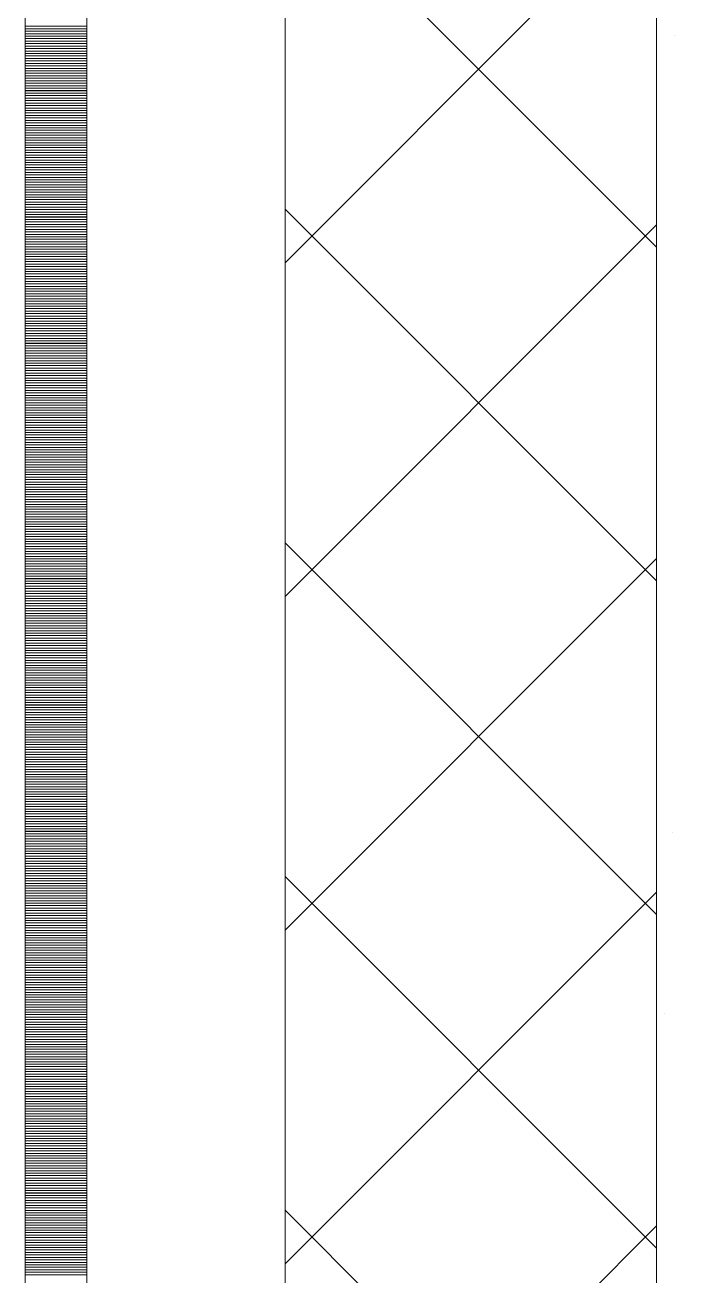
# Model space of a CAD drawing. Header units: millimetres. Extents: x 470010 to 1231400, y -134005 to 421770.
# Drawn here: x 806168 to 806433, y 143376 to 143881 of the extents above; entities that cross this region are included whole.
import ezdxf
from ezdxf.enums import TextEntityAlignment as Align

# ---------------------------------------------------------------- set-up
doc = ezdxf.new("R2010")
doc.units = ezdxf.units.MM
doc.linetypes.add('DASHED', pattern=[19.05, 12.7, -6.35])
doc.layers.get('Defpoints').update_dxf_attribs({"color": 140})
doc.layers.add('АР_Делит', color=120, linetype='Continuous', lineweight=0, plot=False)
for name, color, linetype, lineweight in [('АР_Стены ПЕНОблок', 52, 'Continuous', 20), ('АР_Тонкая', 254, 'Continuous', 5), ('АР_Утеплитель', 31, 'Continuous', 0), ('АР_Штриховка', 8, 'Continuous', 0)]:
    doc.layers.add(name, color=color, linetype=linetype, lineweight=lineweight)
doc.layers.add('РД_Оси_100', color=7, linetype='Continuous', lineweight=0, true_color=0x525252)
doc.styles.add('style1', font='ARIALN.TTF')

# ---------------------------------------------------------------- blocks, each defined once
blk = doc.blocks.new('СОШ_2200_АР_ОСИ_М100_28.05.24')
at = {"layer": 'АР_Делит', "color": 251, "linetype": 'DASHED', "true_color": 0x636466}
blk.add_lwpolyline([(114955, 135155), (114955, -355), (93595.036, -355), (93595.036, 13855), (94145, 13855), (94145, 68320), (66055, 68320), (66055, 13857.73), (83455, 13857.73), (83455, -355), (45245, -355), (45245, 13145), (44695, 13145), (44695, 26755), (45245, 26755), (45245, 68320), (20455, 68320), (20455, 26755), (27955, 26755), (27955, 13145), (-355, 13145), (-355, 100855)], dxfattribs=at)
blk = doc.blocks.new('A$C9108343f')
at = {"layer": 'АР_Стены ПЕНОблок', "color": 18, "linetype": 'Continuous', "lineweight": 20, "true_color": 0x000000}
blk.add_line((140704.09, 313879.49), (140704.09, 237679.49), dxfattribs=at)
at = {"layer": 'АР_Тонкая', "color": 18, "linetype": 'Continuous', "lineweight": 5, "true_color": 0x000000}
for p, q in [((140449.09, 313879.49), (140449.09, 237679.49)), ((140474.09, 313879.49), (140474.09, 237679.49)), ((140474.09, 237679.49), (140474.09, 313879.49)), ((140554.09, 237679.49), (140554.09, 313879.49))]:
    blk.add_line(p, q, dxfattribs=at)
at = {"layer": 'АР_Утеплитель', "color": 18, "linetype": 'Continuous', "lineweight": 0, "true_color": 0x000000}
for p, q in [((140554.09, 313879.49), (140554.09, 237679.49)), ((140704.09, 237679.49), (140704.09, 313879.49))]:
    blk.add_line(p, q, dxfattribs=at)
at = {"layer": 'АР_Штриховка', "color": 18, "linetype": 'Continuous', "lineweight": 0, "true_color": 0x000000}
for p, q in [((140704.09, 244158.09), (140554.09, 244308.09)), ((140554.09, 244151.8), (140704.09, 244301.8)), ((140449.09, 244247.24), (140474.09, 244247.24)), ((140449.09, 244246.24), (140474.09, 244246.24)), ((140449.09, 244245.24), (140474.09, 244245.24)), ((140449.09, 244244.24), (140474.09, 244244.24)), ((140711.32, 244243.6), (140711.32, 244243.6)), ((140449.09, 244243.24), (140474.09, 244243.24)), ((140449.09, 244242.24), (140474.09, 244242.24)), ((140449.09, 244241.24), (140474.09, 244241.24)), ((140449.09, 244240.24), (140474.09, 244240.24)), ((140449.09, 244239.24), (140474.09, 244239.24)), ((140449.09, 244238.24), (140474.09, 244238.24)), ((140449.09, 244237.24), (140474.09, 244237.24)), ((140449.09, 244236.24), (140474.09, 244236.24)), ((140449.09, 244235.24), (140474.09, 244235.24)), ((140449.09, 244234.24), (140474.09, 244234.24)), ((140449.09, 244233.24), (140474.09, 244233.24)), ((140449.09, 244232.24), (140474.09, 244232.24)), ((140449.09, 244231.24), (140474.09, 244231.24)), ((140449.09, 244230.24), (140474.09, 244230.24)), ((140449.09, 244229.24), (140474.09, 244229.24)), ((140449.09, 244228.24), (140474.09, 244228.24)), ((140449.09, 244227.24), (140474.09, 244227.24)), ((140449.09, 244226.24), (140474.09, 244226.24)), ((140449.09, 244225.24), (140474.09, 244225.24)), ((140449.09, 244224.24), (140474.09, 244224.24)), ((140449.09, 244223.24), (140474.09, 244223.24)), ((140449.09, 244222.24), (140474.09, 244222.24)), ((140449.09, 244221.24), (140474.09, 244221.24)), ((140449.09, 244220.24), (140474.09, 244220.24)), ((140449.09, 244219.24), (140474.09, 244219.24)), ((140449.09, 244218.24), (140474.09, 244218.24)), ((140449.09, 244217.24), (140474.09, 244217.24)), ((140449.09, 244216.24), (140474.09, 244216.24)), ((140449.09, 244215.24), (140474.09, 244215.24)), ((140449.09, 244214.24), (140474.09, 244214.24)), ((140449.09, 244213.24), (140474.09, 244213.24)), ((140449.09, 244212.24), (140474.09, 244212.24)), ((140449.09, 244211.24), (140474.09, 244211.24)), ((140449.09, 244210.24), (140474.09, 244210.24)), ((140449.09, 244209.24), (140474.09, 244209.24)), ((140449.09, 244208.24), (140474.09, 244208.24)), ((140449.09, 244207.24), (140474.09, 244207.24)), ((140449.09, 244206.24), (140474.09, 244206.24)), ((140449.09, 244205.24), (140474.09, 244205.24)), ((140449.09, 244204.24), (140474.09, 244204.24)), ((140449.09, 244203.24), (140474.09, 244203.24)), ((140449.09, 244202.24), (140474.09, 244202.24)), ((140449.09, 244201.24), (140474.09, 244201.24)), ((140449.09, 244200.24), (140474.09, 244200.24)), ((140449.09, 244199.24), (140474.09, 244199.24)), ((140449.09, 244198.24), (140474.09, 244198.24)), ((140449.09, 244197.24), (140474.09, 244197.24)), ((140449.09, 244196.24), (140474.09, 244196.24)), ((140449.09, 244195.24), (140474.09, 244195.24)), ((140449.09, 244194.24), (140474.09, 244194.24)), ((140449.09, 244193.24), (140474.09, 244193.24)), ((140449.09, 244192.24), (140474.09, 244192.24)), ((140449.09, 244191.24), (140474.09, 244191.24)), ((140449.09, 244190.24), (140474.09, 244190.24)), ((140449.09, 244189.24), (140474.09, 244189.24)), ((140449.09, 244188.24), (140474.09, 244188.24)), ((140449.09, 244187.24), (140474.09, 244187.24)), ((140449.09, 244186.24), (140474.09, 244186.24)), ((140449.09, 244185.24), (140474.09, 244185.24)), ((140449.09, 244184.24), (140474.09, 244184.24)), ((140449.09, 244183.24), (140474.09, 244183.24)), ((140449.09, 244182.24), (140474.09, 244182.24)), ((140449.09, 244181.24), (140474.09, 244181.24)), ((140449.09, 244180.24), (140474.09, 244180.24)), ((140449.09, 244179.24), (140474.09, 244179.24)), ((140449.09, 244178.24), (140474.09, 244178.24)), ((140449.09, 244177.24), (140474.09, 244177.24)), ((140449.09, 244176.24), (140474.09, 244176.24)), ((140449.09, 244175.24), (140474.09, 244175.24)), ((140449.09, 244174.24), (140474.09, 244174.24)), ((140449.09, 244173.24), (140474.09, 244173.24)), ((140704.09, 244023.38), (140554.09, 244173.38)), ((140449.09, 244172.24), (140474.09, 244172.24)), ((140449.09, 244171.24), (140474.09, 244171.24)), ((140449.09, 244170.24), (140474.09, 244170.24)), ((140449.09, 244169.24), (140474.09, 244169.24)), ((140449.09, 244168.24), (140474.09, 244168.24)), ((140449.09, 244167.24), (140474.09, 244167.24)), ((140449.09, 244166.24), (140474.09, 244166.24)), ((140449.09, 244165.24), (140474.09, 244165.24)), ((140449.09, 244164.24), (140474.09, 244164.24)), ((140449.09, 244163.24), (140474.09, 244163.24)), ((140554.09, 244017.1), (140704.09, 244167.1)), ((140449.09, 244162.24), (140474.09, 244162.24)), ((140449.09, 244161.24), (140474.09, 244161.24)), ((140449.09, 244160.24), (140474.09, 244160.24)), ((140449.09, 244159.24), (140474.09, 244159.24)), ((140449.09, 244158.24), (140474.09, 244158.24)), ((140449.09, 244157.24), (140474.09, 244157.24)), ((140449.09, 244156.24), (140474.09, 244156.24)), ((140449.09, 244155.24), (140474.09, 244155.24)), ((140449.09, 244154.24), (140474.09, 244154.24)), ((140449.09, 244153.24), (140474.09, 244153.24)), ((140449.09, 244152.24), (140474.09, 244152.24)), ((140449.09, 244151.24), (140474.09, 244151.24)), ((140449.09, 244150.24), (140474.09, 244150.24)), ((140449.09, 244149.24), (140474.09, 244149.24)), ((140449.09, 244148.24), (140474.09, 244148.24)), ((140449.09, 244147.24), (140474.09, 244147.24)), ((140449.09, 244146.24), (140474.09, 244146.24)), ((140449.09, 244145.24), (140474.09, 244145.24)), ((140449.09, 244144.24), (140474.09, 244144.24)), ((140449.09, 244143.24), (140474.09, 244143.24)), ((140449.09, 244142.24), (140474.09, 244142.24)), ((140449.09, 244141.24), (140474.09, 244141.24)), ((140449.09, 244140.24), (140474.09, 244140.24)), ((140449.09, 244139.24), (140474.09, 244139.24)), ((140449.09, 244138.24), (140474.09, 244138.24)), ((140449.09, 244137.24), (140474.09, 244137.24)), ((140449.09, 244136.24), (140474.09, 244136.24)), ((140449.09, 244135.24), (140474.09, 244135.24)), ((140449.09, 244134.24), (140474.09, 244134.24)), ((140449.09, 244133.24), (140474.09, 244133.24)), ((140449.09, 244132.24), (140474.09, 244132.24)), ((140449.09, 244131.24), (140474.09, 244131.24)), ((140449.09, 244130.24), (140474.09, 244130.24)), ((140449.09, 244129.24), (140474.09, 244129.24)), ((140449.09, 244128.24), (140474.09, 244128.24)), ((140449.09, 244127.24), (140474.09, 244127.24)), ((140449.09, 244126.24), (140474.09, 244126.24)), ((140449.09, 244125.24), (140474.09, 244125.24)), ((140449.09, 244124.24), (140474.09, 244124.24)), ((140449.09, 244123.24), (140474.09, 244123.24)), ((140449.09, 244122.24), (140474.09, 244122.24)), ((140449.09, 244121.24), (140474.09, 244121.24)), ((140449.09, 244120.24), (140474.09, 244120.24)), ((140449.09, 244119.24), (140474.09, 244119.24)), ((140449.09, 244118.24), (140474.09, 244118.24)), ((140449.09, 244117.24), (140474.09, 244117.24)), ((140449.09, 244116.24), (140474.09, 244116.24)), ((140449.09, 244115.24), (140474.09, 244115.24)), ((140449.09, 244114.24), (140474.09, 244114.24)), ((140449.09, 244113.24), (140474.09, 244113.24)), ((140449.09, 244112.24), (140474.09, 244112.24)), ((140449.09, 244111.24), (140474.09, 244111.24)), ((140449.09, 244110.24), (140474.09, 244110.24)), ((140449.09, 244109.24), (140474.09, 244109.24)), ((140449.09, 244108.24), (140474.09, 244108.24)), ((140449.09, 244107.24), (140474.09, 244107.24)), ((140449.09, 244106.24), (140474.09, 244106.24)), ((140449.09, 244105.24), (140474.09, 244105.24)), ((140449.09, 244104.24), (140474.09, 244104.24)), ((140449.09, 244103.24), (140474.09, 244103.24)), ((140449.09, 244102.24), (140474.09, 244102.24)), ((140449.09, 244101.24), (140474.09, 244101.24)), ((140449.09, 244100.24), (140474.09, 244100.24)), ((140449.09, 244099.24), (140474.09, 244099.24)), ((140449.09, 244098.24), (140474.09, 244098.24)), ((140449.09, 244097.24), (140474.09, 244097.24)), ((140449.09, 244096.24), (140474.09, 244096.24)), ((140449.09, 244095.24), (140474.09, 244095.24)), ((140449.09, 244094.24), (140474.09, 244094.24)), ((140449.09, 244093.24), (140474.09, 244093.24)), ((140449.09, 244092.24), (140474.09, 244092.24)), ((140449.09, 244091.24), (140474.09, 244091.24)), ((140449.09, 244090.24), (140474.09, 244090.24)), ((140449.09, 244089.24), (140474.09, 244089.24)), ((140449.09, 244088.24), (140474.09, 244088.24)), ((140449.09, 244087.24), (140474.09, 244087.24)), ((140449.09, 244086.24), (140474.09, 244086.24)), ((140449.09, 244085.24), (140474.09, 244085.24)), ((140449.09, 244084.24), (140474.09, 244084.24)), ((140449.09, 244083.24), (140474.09, 244083.24)), ((140449.09, 244082.24), (140474.09, 244082.24)), ((140449.09, 244081.24), (140474.09, 244081.24)), ((140449.09, 244080.24), (140474.09, 244080.24)), ((140449.09, 244079.24), (140474.09, 244079.24)), ((140449.09, 244078.24), (140474.09, 244078.24)), ((140449.09, 244077.24), (140474.09, 244077.24)), ((140449.09, 244076.24), (140474.09, 244076.24)), ((140449.09, 244075.24), (140474.09, 244075.24)), ((140449.09, 244074.24), (140474.09, 244074.24)), ((140449.09, 244073.24), (140474.09, 244073.24)), ((140449.09, 244072.24), (140474.09, 244072.24)), ((140449.09, 244071.24), (140474.09, 244071.24)), ((140449.09, 244070.24), (140474.09, 244070.24)), ((140449.09, 244069.24), (140474.09, 244069.24)), ((140449.09, 244068.24), (140474.09, 244068.24)), ((140449.09, 244067.24), (140474.09, 244067.24)), ((140449.09, 244066.24), (140474.09, 244066.24)), ((140449.09, 244065.24), (140474.09, 244065.24)), ((140449.09, 244064.24), (140474.09, 244064.24)), ((140449.09, 244063.24), (140474.09, 244063.24)), ((140449.09, 244062.24), (140474.09, 244062.24)), ((140449.09, 244061.24), (140474.09, 244061.24)), ((140449.09, 244060.24), (140474.09, 244060.24)), ((140449.09, 244059.24), (140474.09, 244059.24)), ((140449.09, 244058.24), (140474.09, 244058.24)), ((140449.09, 244057.24), (140474.09, 244057.24)), ((140449.09, 244056.24), (140474.09, 244056.24)), ((140449.09, 244055.24), (140474.09, 244055.24)), ((140449.09, 244054.24), (140474.09, 244054.24)), ((140449.09, 244053.24), (140474.09, 244053.24)), ((140449.09, 244052.24), (140474.09, 244052.24)), ((140449.09, 244051.24), (140474.09, 244051.24)), ((140449.09, 244050.24), (140474.09, 244050.24)), ((140449.09, 244049.24), (140474.09, 244049.24)), ((140449.09, 244048.24), (140474.09, 244048.24)), ((140449.09, 244047.24), (140474.09, 244047.24)), ((140449.09, 244046.24), (140474.09, 244046.24)), ((140449.09, 244045.24), (140474.09, 244045.24)), ((140449.09, 244044.24), (140474.09, 244044.24)), ((140449.09, 244043.24), (140474.09, 244043.24)), ((140449.09, 244042.24), (140474.09, 244042.24)), ((140449.09, 244041.24), (140474.09, 244041.24)), ((140449.09, 244040.24), (140474.09, 244040.24)), ((140449.09, 244039.24), (140474.09, 244039.24)), ((140449.09, 244038.24), (140474.09, 244038.24)), ((140449.09, 244037.24), (140474.09, 244037.24)), ((140449.09, 244036.24), (140474.09, 244036.24)), ((140704.09, 243888.68), (140554.09, 244038.68)), ((140449.09, 244035.24), (140474.09, 244035.24)), ((140449.09, 244034.24), (140474.09, 244034.24)), ((140449.09, 244033.24), (140474.09, 244033.24)), ((140449.09, 244032.24), (140474.09, 244032.24)), ((140449.09, 244031.24), (140474.09, 244031.24)), ((140554.09, 243882.39), (140704.09, 244032.39)), ((140449.09, 244030.24), (140474.09, 244030.24)), ((140449.09, 244029.24), (140474.09, 244029.24)), ((140449.09, 244028.24), (140474.09, 244028.24)), ((140449.09, 244027.24), (140474.09, 244027.24)), ((140449.09, 244026.24), (140474.09, 244026.24)), ((140449.09, 244025.24), (140474.09, 244025.24)), ((140449.09, 244024.24), (140474.09, 244024.24)), ((140449.09, 244023.24), (140474.09, 244023.24)), ((140449.09, 244022.24), (140474.09, 244022.24)), ((140449.09, 244021.24), (140474.09, 244021.24)), ((140449.09, 244020.24), (140474.09, 244020.24)), ((140449.09, 244019.24), (140474.09, 244019.24)), ((140449.09, 244018.24), (140474.09, 244018.24)), ((140449.09, 244017.24), (140474.09, 244017.24)), ((140449.09, 244016.24), (140474.09, 244016.24)), ((140449.09, 244015.24), (140474.09, 244015.24)), ((140449.09, 244014.24), (140474.09, 244014.24)), ((140449.09, 244013.24), (140474.09, 244013.24)), ((140449.09, 244012.24), (140474.09, 244012.24)), ((140449.09, 244011.24), (140474.09, 244011.24)), ((140449.09, 244010.24), (140474.09, 244010.24)), ((140449.09, 244009.24), (140474.09, 244009.24)), ((140449.09, 244008.24), (140474.09, 244008.24)), ((140449.09, 244007.24), (140474.09, 244007.24)), ((140449.09, 244006.24), (140474.09, 244006.24)), ((140449.09, 244005.24), (140474.09, 244005.24)), ((140449.09, 244004.24), (140474.09, 244004.24)), ((140449.09, 244003.24), (140474.09, 244003.24)), ((140449.09, 244002.24), (140474.09, 244002.24)), ((140449.09, 244001.24), (140474.09, 244001.24)), ((140449.09, 244000.24), (140474.09, 244000.24)), ((140449.09, 243999.24), (140474.09, 243999.24)), ((140449.09, 243998.24), (140474.09, 243998.24)), ((140449.09, 243997.24), (140474.09, 243997.24)), ((140449.09, 243996.24), (140474.09, 243996.24)), ((140449.09, 243995.24), (140474.09, 243995.24)), ((140449.09, 243994.24), (140474.09, 243994.24)), ((140449.09, 243993.24), (140474.09, 243993.24)), ((140449.09, 243992.24), (140474.09, 243992.24)), ((140449.09, 243991.24), (140474.09, 243991.24)), ((140449.09, 243990.24), (140474.09, 243990.24)), ((140449.09, 243989.24), (140474.09, 243989.24)), ((140449.09, 243988.24), (140474.09, 243988.24)), ((140449.09, 243987.24), (140474.09, 243987.24)), ((140449.09, 243986.24), (140474.09, 243986.24)), ((140449.09, 243985.24), (140474.09, 243985.24)), ((140449.09, 243984.24), (140474.09, 243984.24)), ((140449.09, 243983.24), (140474.09, 243983.24)), ((140449.09, 243982.24), (140474.09, 243982.24)), ((140449.09, 243981.24), (140474.09, 243981.24)), ((140449.09, 243980.24), (140474.09, 243980.24)), ((140449.09, 243979.24), (140474.09, 243979.24)), ((140449.09, 243978.24), (140474.09, 243978.24)), ((140449.09, 243977.24), (140474.09, 243977.24)), ((140449.09, 243976.24), (140474.09, 243976.24)), ((140449.09, 243975.24), (140474.09, 243975.24)), ((140449.09, 243974.24), (140474.09, 243974.24)), ((140449.09, 243973.24), (140474.09, 243973.24)), ((140449.09, 243972.24), (140474.09, 243972.24)), ((140449.09, 243971.24), (140474.09, 243971.24)), ((140449.09, 243970.24), (140474.09, 243970.24)), ((140449.09, 243969.24), (140474.09, 243969.24)), ((140449.09, 243968.24), (140474.09, 243968.24)), ((140449.09, 243967.24), (140474.09, 243967.24)), ((140449.09, 243966.24), (140474.09, 243966.24)), ((140449.09, 243965.24), (140474.09, 243965.24)), ((140449.09, 243964.24), (140474.09, 243964.24)), ((140449.09, 243963.24), (140474.09, 243963.24)), ((140449.09, 243962.24), (140474.09, 243962.24)), ((140449.09, 243961.24), (140474.09, 243961.24)), ((140449.09, 243960.24), (140474.09, 243960.24)), ((140449.09, 243959.24), (140474.09, 243959.24)), ((140449.09, 243958.24), (140474.09, 243958.24)), ((140449.09, 243957.24), (140474.09, 243957.24)), ((140449.09, 243956.24), (140474.09, 243956.24)), ((140449.09, 243955.24), (140474.09, 243955.24)), ((140449.09, 243954.24), (140474.09, 243954.24)), ((140449.09, 243953.24), (140474.09, 243953.24)), ((140449.09, 243952.24), (140474.09, 243952.24)), ((140449.09, 243951.24), (140474.09, 243951.24)), ((140449.09, 243950.24), (140474.09, 243950.24)), ((140449.09, 243949.24), (140474.09, 243949.24)), ((140449.09, 243948.24), (140474.09, 243948.24)), ((140449.09, 243947.24), (140474.09, 243947.24)), ((140449.09, 243946.24), (140474.09, 243946.24)), ((140449.09, 243945.24), (140474.09, 243945.24)), ((140449.09, 243944.24), (140474.09, 243944.24)), ((140449.09, 243943.24), (140474.09, 243943.24)), ((140449.09, 243942.24), (140474.09, 243942.24)), ((140449.09, 243941.24), (140474.09, 243941.24)), ((140449.09, 243940.24), (140474.09, 243940.24)), ((140449.09, 243939.24), (140474.09, 243939.24)), ((140449.09, 243938.24), (140474.09, 243938.24)), ((140449.09, 243937.24), (140474.09, 243937.24)), ((140449.09, 243936.24), (140474.09, 243936.24)), ((140449.09, 243935.24), (140474.09, 243935.24)), ((140449.09, 243934.24), (140474.09, 243934.24)), ((140449.09, 243933.24), (140474.09, 243933.24)), ((140449.09, 243932.24), (140474.09, 243932.24)), ((140449.09, 243931.24), (140474.09, 243931.24)), ((140449.09, 243930.24), (140474.09, 243930.24)), ((140449.09, 243929.24), (140474.09, 243929.24)), ((140449.09, 243928.24), (140474.09, 243928.24)), ((140449.09, 243927.24), (140474.09, 243927.24)), ((140449.09, 243926.24), (140474.09, 243926.24)), ((140449.09, 243925.24), (140474.09, 243925.24)), ((140449.09, 243924.24), (140474.09, 243924.24)), ((140449.09, 243923.24), (140474.09, 243923.24)), ((140449.09, 243922.24), (140474.09, 243922.24)), ((140449.09, 243921.24), (140474.09, 243921.24)), ((140449.09, 243920.24), (140474.09, 243920.24)), ((140710.58, 243921.96), (140710.58, 243921.96)), ((140449.09, 243919.24), (140474.09, 243919.24)), ((140449.09, 243918.24), (140474.09, 243918.24)), ((140449.09, 243917.24), (140474.09, 243917.24)), ((140449.09, 243916.24), (140474.09, 243916.24)), ((140449.09, 243915.24), (140474.09, 243915.24)), ((140449.09, 243914.24), (140474.09, 243914.24)), ((140449.09, 243913.24), (140474.09, 243913.24)), ((140449.09, 243912.24), (140474.09, 243912.24)), ((140449.09, 243911.24), (140474.09, 243911.24)), ((140449.09, 243910.24), (140474.09, 243910.24)), ((140449.09, 243909.24), (140474.09, 243909.24)), ((140449.09, 243908.24), (140474.09, 243908.24)), ((140449.09, 243907.24), (140474.09, 243907.24)), ((140449.09, 243906.24), (140474.09, 243906.24)), ((140449.09, 243905.24), (140474.09, 243905.24)), ((140449.09, 243904.24), (140474.09, 243904.24)), ((140449.09, 243903.24), (140474.09, 243903.24)), ((140449.09, 243902.24), (140474.09, 243902.24)), ((140449.09, 243901.24), (140474.09, 243901.24)), ((140449.09, 243900.24), (140474.09, 243900.24)), ((140704.09, 243753.98), (140554.09, 243903.98)), ((140449.09, 243899.24), (140474.09, 243899.24)), ((140449.09, 243898.24), (140474.09, 243898.24)), ((140449.09, 243897.24), (140474.09, 243897.24)), ((140449.09, 243896.24), (140474.09, 243896.24)), ((140449.09, 243895.24), (140474.09, 243895.24)), ((140554.09, 243747.69), (140704.09, 243897.69)), ((140449.09, 243894.24), (140474.09, 243894.24)), ((140449.09, 243893.24), (140474.09, 243893.24)), ((140449.09, 243892.24), (140474.09, 243892.24)), ((140449.09, 243891.24), (140474.09, 243891.24)), ((140449.09, 243890.24), (140474.09, 243890.24)), ((140449.09, 243889.24), (140474.09, 243889.24)), ((140449.09, 243888.24), (140474.09, 243888.24)), ((140449.09, 243887.24), (140474.09, 243887.24)), ((140449.09, 243886.24), (140474.09, 243886.24)), ((140449.09, 243885.24), (140474.09, 243885.24)), ((140449.09, 243884.24), (140474.09, 243884.24)), ((140449.09, 243883.24), (140474.09, 243883.24)), ((140449.09, 243882.24), (140474.09, 243882.24)), ((140449.09, 243881.24), (140474.09, 243881.24)), ((140449.09, 243880.24), (140474.09, 243880.24)), ((140449.09, 243879.24), (140474.09, 243879.24)), ((140449.09, 243878.24), (140474.09, 243878.24)), ((140449.09, 243877.24), (140474.09, 243877.24)), ((140449.09, 243876.24), (140474.09, 243876.24)), ((140449.09, 243875.24), (140474.09, 243875.24)), ((140449.09, 243874.24), (140474.09, 243874.24)), ((140449.09, 243873.24), (140474.09, 243873.24)), ((140449.09, 243872.24), (140474.09, 243872.24)), ((140449.09, 243871.24), (140474.09, 243871.24)), ((140449.09, 243870.24), (140474.09, 243870.24)), ((140449.09, 243869.24), (140474.09, 243869.24)), ((140449.09, 243868.24), (140474.09, 243868.24)), ((140449.09, 243867.24), (140474.09, 243867.24)), ((140449.09, 243866.24), (140474.09, 243866.24)), ((140449.09, 243865.24), (140474.09, 243865.24)), ((140449.09, 243864.24), (140474.09, 243864.24)), ((140449.09, 243863.24), (140474.09, 243863.24)), ((140449.09, 243862.24), (140474.09, 243862.24)), ((140449.09, 243861.24), (140474.09, 243861.24)), ((140449.09, 243860.24), (140474.09, 243860.24)), ((140449.09, 243859.24), (140474.09, 243859.24)), ((140449.09, 243858.24), (140474.09, 243858.24)), ((140449.09, 243857.24), (140474.09, 243857.24)), ((140449.09, 243856.24), (140474.09, 243856.24)), ((140449.09, 243855.24), (140474.09, 243855.24)), ((140449.09, 243854.24), (140474.09, 243854.24)), ((140449.09, 243853.24), (140474.09, 243853.24)), ((140449.09, 243852.24), (140474.09, 243852.24)), ((140449.09, 243851.24), (140474.09, 243851.24)), ((140449.09, 243850.24), (140474.09, 243850.24)), ((140449.09, 243849.24), (140474.09, 243849.24)), ((140449.09, 243848.24), (140474.09, 243848.24)), ((140449.09, 243847.24), (140474.09, 243847.24)), ((140449.09, 243846.24), (140474.09, 243846.24)), ((140449.09, 243845.24), (140474.09, 243845.24)), ((140707.47, 243848.78), (140707.47, 243848.78)), ((140449.09, 243844.24), (140474.09, 243844.24)), ((140449.09, 243843.24), (140474.09, 243843.24)), ((140449.09, 243842.24), (140474.09, 243842.24)), ((140449.09, 243841.24), (140474.09, 243841.24)), ((140449.09, 243840.24), (140474.09, 243840.24)), ((140449.09, 243839.24), (140474.09, 243839.24)), ((140449.09, 243838.24), (140474.09, 243838.24)), ((140449.09, 243837.24), (140474.09, 243837.24)), ((140449.09, 243836.24), (140474.09, 243836.24)), ((140449.09, 243835.24), (140474.09, 243835.24)), ((140449.09, 243834.24), (140474.09, 243834.24)), ((140449.09, 243833.24), (140474.09, 243833.24)), ((140449.09, 243832.24), (140474.09, 243832.24)), ((140449.09, 243831.24), (140474.09, 243831.24)), ((140449.09, 243830.24), (140474.09, 243830.24)), ((140449.09, 243829.24), (140474.09, 243829.24)), ((140449.09, 243828.24), (140474.09, 243828.24)), ((140449.09, 243827.24), (140474.09, 243827.24)), ((140449.09, 243826.24), (140474.09, 243826.24)), ((140449.09, 243825.24), (140474.09, 243825.24)), ((140449.09, 243824.24), (140474.09, 243824.24)), ((140449.09, 243823.24), (140474.09, 243823.24)), ((140449.09, 243822.24), (140474.09, 243822.24)), ((140449.09, 243821.24), (140474.09, 243821.24)), ((140449.09, 243820.24), (140474.09, 243820.24)), ((140449.09, 243819.24), (140474.09, 243819.24)), ((140449.09, 243818.24), (140474.09, 243818.24)), ((140449.09, 243817.24), (140474.09, 243817.24)), ((140449.09, 243816.24), (140474.09, 243816.24)), ((140449.09, 243815.24), (140474.09, 243815.24)), ((140449.09, 243814.24), (140474.09, 243814.24)), ((140449.09, 243813.24), (140474.09, 243813.24)), ((140449.09, 243812.24), (140474.09, 243812.24)), ((140449.09, 243811.24), (140474.09, 243811.24)), ((140449.09, 243810.24), (140474.09, 243810.24)), ((140449.09, 243809.24), (140474.09, 243809.24)), ((140449.09, 243808.24), (140474.09, 243808.24)), ((140449.09, 243807.24), (140474.09, 243807.24)), ((140449.09, 243806.24), (140474.09, 243806.24)), ((140449.09, 243805.24), (140474.09, 243805.24)), ((140449.09, 243804.24), (140474.09, 243804.24)), ((140449.09, 243803.24), (140474.09, 243803.24)), ((140449.09, 243802.24), (140474.09, 243802.24)), ((140449.09, 243801.24), (140474.09, 243801.24)), ((140449.09, 243800.24), (140474.09, 243800.24)), ((140449.09, 243799.24), (140474.09, 243799.24)), ((140449.09, 243798.24), (140474.09, 243798.24)), ((140449.09, 243797.24), (140474.09, 243797.24)), ((140449.09, 243796.24), (140474.09, 243796.24)), ((140449.09, 243795.24), (140474.09, 243795.24)), ((140449.09, 243794.24), (140474.09, 243794.24)), ((140449.09, 243793.24), (140474.09, 243793.24)), ((140449.09, 243792.24), (140474.09, 243792.24)), ((140449.09, 243791.24), (140474.09, 243791.24)), ((140449.09, 243790.24), (140474.09, 243790.24)), ((140449.09, 243789.24), (140474.09, 243789.24)), ((140449.09, 243788.24), (140474.09, 243788.24)), ((140449.09, 243787.24), (140474.09, 243787.24)), ((140449.09, 243786.24), (140474.09, 243786.24)), ((140449.09, 243785.24), (140474.09, 243785.24)), ((140449.09, 243784.24), (140474.09, 243784.24)), ((140449.09, 243783.24), (140474.09, 243783.24)), ((140449.09, 243782.24), (140474.09, 243782.24)), ((140449.09, 243781.24), (140474.09, 243781.24)), ((140449.09, 243780.24), (140474.09, 243780.24)), ((140449.09, 243779.24), (140474.09, 243779.24)), ((140449.09, 243778.24), (140474.09, 243778.24)), ((140449.09, 243777.24), (140474.09, 243777.24)), ((140449.09, 243776.24), (140474.09, 243776.24)), ((140449.09, 243775.24), (140474.09, 243775.24)), ((140449.09, 243774.24), (140474.09, 243774.24)), ((140449.09, 243773.24), (140474.09, 243773.24)), ((140449.09, 243772.24), (140474.09, 243772.24)), ((140449.09, 243771.24), (140474.09, 243771.24)), ((140449.09, 243770.24), (140474.09, 243770.24)), ((140449.09, 243769.24), (140474.09, 243769.24)), ((140704.09, 243619.27), (140554.09, 243769.27)), ((140449.09, 243768.24), (140474.09, 243768.24)), ((140449.09, 243767.24), (140474.09, 243767.24)), ((140449.09, 243766.24), (140474.09, 243766.24)), ((140449.09, 243765.24), (140474.09, 243765.24)), ((140449.09, 243764.24), (140474.09, 243764.24)), ((140449.09, 243763.24), (140474.09, 243763.24)), ((140449.09, 243762.24), (140474.09, 243762.24)), ((140449.09, 243761.24), (140474.09, 243761.24)), ((140449.09, 243760.24), (140474.09, 243760.24)), ((140449.09, 243759.24), (140474.09, 243759.24)), ((140554.09, 243612.99), (140704.09, 243762.99)), ((140449.09, 243758.24), (140474.09, 243758.24)), ((140449.09, 243757.24), (140474.09, 243757.24)), ((140449.09, 243756.24), (140474.09, 243756.24)), ((140449.09, 243755.24), (140474.09, 243755.24)), ((140449.09, 243754.24), (140474.09, 243754.24)), ((140449.09, 243753.24), (140474.09, 243753.24)), ((140449.09, 243752.24), (140474.09, 243752.24)), ((140449.09, 243751.24), (140474.09, 243751.24)), ((140449.09, 243750.24), (140474.09, 243750.24)), ((140449.09, 243749.24), (140474.09, 243749.24)), ((140449.09, 243748.24), (140474.09, 243748.24)), ((140449.09, 243747.24), (140474.09, 243747.24)), ((140449.09, 243746.24), (140474.09, 243746.24)), ((140449.09, 243745.24), (140474.09, 243745.24)), ((140449.09, 243744.24), (140474.09, 243744.24)), ((140449.09, 243743.24), (140474.09, 243743.24))]:
    blk.add_line(p, q, dxfattribs=at)
at = {"layer": 'РД_Оси_100'}
blk.add_blockref('СОШ_2200_АР_ОСИ_М100_28.05.24', (140804.09, 223079.49), dxfattribs=at)
at = {"layer": 'Defpoints', "color": 18, "true_color": 0x000000, "style": 'style1'}
for p in [(143949.34, 316089.12), (143974.98, 281639.5), (143890.4, 273244.71), (143839.99, 264276.81), (143967.75, 254892.38), (12251.96, 104178.14), (12382.58, 96023.14)]:
    blk.add_attdef('АР-ПОМЕЩЕНИЕ:НАИМЕНОВАНИЕ', text='', height=100, dxfattribs=at).set_placement(p, align=Align.MIDDLE)
at = {"layer": 'Defpoints', "color": 18, "true_color": 0x000000, "style": 'style1', "flags": 8}
for p in [(143951.3, 279099.09), (143848.34, 269251.11), (143875.33, 260094.25), (144049.74, 250824.7), (163419.28, 238153.36), (155897.46, 237965.97), (183037.2, 237965.97), (143342.94, 237876.19)]:
    blk.add_attdef('АР-ПОМЕЩЕНИЕ:НАИМЕНОВАНИЕ', text='', height=100, dxfattribs=at).set_placement(p, align=Align.MIDDLE)

msp = doc.modelspace()

# ---------------------------------------------------------------- linework, layer by layer
at = {"layer": 'АР_Стены ПЕНОблок', "color": 18, "linetype": 'Continuous', "lineweight": 20, "true_color": 0x000000}
msp.add_line((806422.706, 213513.251), (806422.706, 137313.251), dxfattribs=at)
at = {"layer": 'АР_Тонкая', "color": 18, "linetype": 'Continuous', "lineweight": 5, "true_color": 0x000000}
for p, q in [((806167.706, 213513.251), (806167.706, 137313.251)), ((806192.706, 213513.251), (806192.706, 137313.251)), ((806192.706, 137313.251), (806192.706, 213513.251)), ((806272.706, 137313.251), (806272.706, 213513.251))]:
    msp.add_line(p, q, dxfattribs=at)
at = {"layer": 'АР_Утеплитель', "color": 18, "linetype": 'Continuous', "lineweight": 0, "true_color": 0x000000}
for p, q in [((806272.706, 213513.251), (806272.706, 137313.251)), ((806422.706, 137313.251), (806422.706, 213513.251))]:
    msp.add_line(p, q, dxfattribs=at)
at = {"layer": 'АР_Штриховка', "color": 18, "linetype": 'Continuous', "lineweight": 0, "true_color": 0x000000}
for p, q in [((806422.706, 143791.847), (806272.706, 143941.847)), ((806272.706, 143785.56), (806422.706, 143935.56)), ((806167.706, 143881), (806192.706, 143881)), ((806167.706, 143880), (806192.706, 143880)), ((806167.706, 143879), (806192.706, 143879)), ((806167.706, 143878), (806192.706, 143878)), ((806167.706, 143877), (806192.706, 143877)), ((806167.706, 143876), (806192.706, 143876)), ((806167.706, 143875), (806192.706, 143875)), ((806167.706, 143874), (806192.706, 143874)), ((806167.706, 143873), (806192.706, 143873)), ((806167.706, 143872), (806192.706, 143872)), ((806167.706, 143871), (806192.706, 143871)), ((806167.706, 143870), (806192.706, 143870)), ((806167.706, 143869), (806192.706, 143869)), ((806167.706, 143868), (806192.706, 143868)), ((806167.706, 143867), (806192.706, 143867)), ((806167.706, 143866), (806192.706, 143866)), ((806167.706, 143865), (806192.706, 143865)), ((806167.706, 143864), (806192.706, 143864)), ((806167.706, 143863), (806192.706, 143863)), ((806167.706, 143862), (806192.706, 143862)), ((806167.706, 143861), (806192.706, 143861)), ((806167.706, 143860), (806192.706, 143860)), ((806167.706, 143859), (806192.706, 143859)), ((806167.706, 143858), (806192.706, 143858)), ((806167.706, 143857), (806192.706, 143857)), ((806167.706, 143856), (806192.706, 143856)), ((806167.706, 143855), (806192.706, 143855)), ((806167.706, 143854), (806192.706, 143854)), ((806167.706, 143853), (806192.706, 143853)), ((806167.706, 143852), (806192.706, 143852)), ((806167.706, 143851), (806192.706, 143851)), ((806167.706, 143850), (806192.706, 143850)), ((806167.706, 143849), (806192.706, 143849)), ((806167.706, 143848), (806192.706, 143848)), ((806167.706, 143847), (806192.706, 143847)), ((806167.706, 143846), (806192.706, 143846)), ((806167.706, 143845), (806192.706, 143845)), ((806167.706, 143844), (806192.706, 143844)), ((806167.706, 143843), (806192.706, 143843)), ((806167.706, 143842), (806192.706, 143842)), ((806167.706, 143841), (806192.706, 143841)), ((806167.706, 143840), (806192.706, 143840)), ((806167.706, 143839), (806192.706, 143839)), ((806167.706, 143838), (806192.706, 143838)), ((806167.706, 143837), (806192.706, 143837)), ((806167.706, 143836), (806192.706, 143836)), ((806167.706, 143835), (806192.706, 143835)), ((806167.706, 143834), (806192.706, 143834)), ((806167.706, 143833), (806192.706, 143833)), ((806167.706, 143832), (806192.706, 143832)), ((806167.706, 143831), (806192.706, 143831)), ((806167.706, 143830), (806192.706, 143830)), ((806167.706, 143829), (806192.706, 143829)), ((806167.706, 143828), (806192.706, 143828)), ((806167.706, 143827), (806192.706, 143827)), ((806167.706, 143826), (806192.706, 143826)), ((806167.706, 143825), (806192.706, 143825)), ((806167.706, 143824), (806192.706, 143824)), ((806167.706, 143823), (806192.706, 143823)), ((806167.706, 143822), (806192.706, 143822)), ((806167.706, 143821), (806192.706, 143821)), ((806167.706, 143820), (806192.706, 143820)), ((806167.706, 143819), (806192.706, 143819)), ((806167.706, 143818), (806192.706, 143818)), ((806167.706, 143817), (806192.706, 143817)), ((806167.706, 143816), (806192.706, 143816)), ((806167.706, 143815), (806192.706, 143815)), ((806167.706, 143814), (806192.706, 143814)), ((806167.706, 143813), (806192.706, 143813)), ((806167.706, 143812), (806192.706, 143812)), ((806167.706, 143811), (806192.706, 143811)), ((806167.706, 143810), (806192.706, 143810)), ((806167.706, 143809), (806192.706, 143809)), ((806167.706, 143808), (806192.706, 143808)), ((806167.706, 143807), (806192.706, 143807)), ((806167.706, 143806), (806192.706, 143806)), ((806167.706, 143805), (806192.706, 143805)), ((806167.706, 143804), (806192.706, 143804)), ((806422.706, 143657.143), (806272.706, 143807.143)), ((806167.706, 143803), (806192.706, 143803)), ((806167.706, 143802), (806192.706, 143802)), ((806167.706, 143801), (806192.706, 143801)), ((806167.706, 143800), (806192.706, 143800)), ((806167.706, 143799), (806192.706, 143799)), ((806272.706, 143650.856), (806422.706, 143800.856)), ((806167.706, 143798), (806192.706, 143798)), ((806167.706, 143797), (806192.706, 143797)), ((806167.706, 143796), (806192.706, 143796)), ((806167.706, 143795), (806192.706, 143795)), ((806167.706, 143794), (806192.706, 143794)), ((806167.706, 143793), (806192.706, 143793)), ((806167.706, 143792), (806192.706, 143792)), ((806167.706, 143791), (806192.706, 143791)), ((806167.706, 143790), (806192.706, 143790)), ((806167.706, 143789), (806192.706, 143789)), ((806167.706, 143788), (806192.706, 143788)), ((806167.706, 143787), (806192.706, 143787)), ((806167.706, 143786), (806192.706, 143786)), ((806167.706, 143785), (806192.706, 143785)), ((806167.706, 143784), (806192.706, 143784)), ((806167.706, 143783), (806192.706, 143783)), ((806167.706, 143782), (806192.706, 143782)), ((806167.706, 143781), (806192.706, 143781)), ((806167.706, 143780), (806192.706, 143780)), ((806167.706, 143779), (806192.706, 143779)), ((806167.706, 143778), (806192.706, 143778)), ((806167.706, 143777), (806192.706, 143777)), ((806167.706, 143776), (806192.706, 143776)), ((806167.706, 143775), (806192.706, 143775)), ((806167.706, 143774), (806192.706, 143774)), ((806167.706, 143773), (806192.706, 143773)), ((806167.706, 143772), (806192.706, 143772)), ((806167.706, 143771), (806192.706, 143771)), ((806167.706, 143770), (806192.706, 143770)), ((806167.706, 143769), (806192.706, 143769)), ((806167.706, 143768), (806192.706, 143768)), ((806167.706, 143767), (806192.706, 143767)), ((806167.706, 143766), (806192.706, 143766)), ((806167.706, 143765), (806192.706, 143765)), ((806167.706, 143764), (806192.706, 143764)), ((806167.706, 143763), (806192.706, 143763)), ((806167.706, 143762), (806192.706, 143762)), ((806167.706, 143761), (806192.706, 143761)), ((806167.706, 143760), (806192.706, 143760)), ((806167.706, 143759), (806192.706, 143759)), ((806167.706, 143758), (806192.706, 143758)), ((806167.706, 143757), (806192.706, 143757)), ((806167.706, 143756), (806192.706, 143756)), ((806167.706, 143755), (806192.706, 143755)), ((806167.706, 143754), (806192.706, 143754)), ((806167.706, 143753), (806192.706, 143753)), ((806167.706, 143752), (806192.706, 143752)), ((806167.706, 143751), (806192.706, 143751)), ((806167.706, 143750), (806192.706, 143750)), ((806167.706, 143749), (806192.706, 143749)), ((806167.706, 143748), (806192.706, 143748)), ((806167.706, 143747), (806192.706, 143747)), ((806167.706, 143746), (806192.706, 143746)), ((806167.706, 143745), (806192.706, 143745)), ((806167.706, 143744), (806192.706, 143744)), ((806167.706, 143743), (806192.706, 143743)), ((806167.706, 143742), (806192.706, 143742)), ((806167.706, 143741), (806192.706, 143741)), ((806167.706, 143740), (806192.706, 143740)), ((806167.706, 143739), (806192.706, 143739)), ((806167.706, 143738), (806192.706, 143738)), ((806167.706, 143737), (806192.706, 143737)), ((806167.706, 143736), (806192.706, 143736)), ((806167.706, 143735), (806192.706, 143735)), ((806167.706, 143734), (806192.706, 143734)), ((806167.706, 143733), (806192.706, 143733)), ((806167.706, 143732), (806192.706, 143732)), ((806167.706, 143731), (806192.706, 143731)), ((806167.706, 143730), (806192.706, 143730)), ((806167.706, 143729), (806192.706, 143729)), ((806167.706, 143728), (806192.706, 143728)), ((806167.706, 143727), (806192.706, 143727)), ((806167.706, 143726), (806192.706, 143726)), ((806167.706, 143725), (806192.706, 143725)), ((806167.706, 143724), (806192.706, 143724)), ((806167.706, 143723), (806192.706, 143723)), ((806167.706, 143722), (806192.706, 143722)), ((806167.706, 143721), (806192.706, 143721)), ((806167.706, 143720), (806192.706, 143720)), ((806167.706, 143719), (806192.706, 143719)), ((806167.706, 143718), (806192.706, 143718)), ((806167.706, 143717), (806192.706, 143717)), ((806167.706, 143716), (806192.706, 143716)), ((806167.706, 143715), (806192.706, 143715)), ((806167.706, 143714), (806192.706, 143714)), ((806167.706, 143713), (806192.706, 143713)), ((806167.706, 143712), (806192.706, 143712)), ((806167.706, 143711), (806192.706, 143711)), ((806167.706, 143710), (806192.706, 143710)), ((806167.706, 143709), (806192.706, 143709)), ((806167.706, 143708), (806192.706, 143708)), ((806167.706, 143707), (806192.706, 143707)), ((806167.706, 143706), (806192.706, 143706)), ((806167.706, 143705), (806192.706, 143705)), ((806167.706, 143704), (806192.706, 143704)), ((806167.706, 143703), (806192.706, 143703)), ((806167.706, 143702), (806192.706, 143702)), ((806167.706, 143701), (806192.706, 143701)), ((806167.706, 143700), (806192.706, 143700)), ((806167.706, 143699), (806192.706, 143699)), ((806167.706, 143698), (806192.706, 143698)), ((806167.706, 143697), (806192.706, 143697)), ((806167.706, 143696), (806192.706, 143696)), ((806167.706, 143695), (806192.706, 143695)), ((806167.706, 143694), (806192.706, 143694)), ((806167.706, 143693), (806192.706, 143693)), ((806167.706, 143692), (806192.706, 143692)), ((806167.706, 143691), (806192.706, 143691)), ((806167.706, 143690), (806192.706, 143690)), ((806167.706, 143689), (806192.706, 143689)), ((806167.706, 143688), (806192.706, 143688)), ((806167.706, 143687), (806192.706, 143687)), ((806167.706, 143686), (806192.706, 143686)), ((806167.706, 143685), (806192.706, 143685)), ((806167.706, 143684), (806192.706, 143684)), ((806167.706, 143683), (806192.706, 143683)), ((806167.706, 143682), (806192.706, 143682)), ((806167.706, 143681), (806192.706, 143681)), ((806167.706, 143680), (806192.706, 143680)), ((806167.706, 143679), (806192.706, 143679)), ((806167.706, 143678), (806192.706, 143678)), ((806167.706, 143677), (806192.706, 143677)), ((806167.706, 143676), (806192.706, 143676)), ((806167.706, 143675), (806192.706, 143675)), ((806167.706, 143674), (806192.706, 143674)), ((806167.706, 143673), (806192.706, 143673)), ((806167.706, 143672), (806192.706, 143672)), ((806167.706, 143671), (806192.706, 143671)), ((806167.706, 143670), (806192.706, 143670)), ((806167.706, 143669), (806192.706, 143669)), ((806167.706, 143668), (806192.706, 143668)), ((806422.706, 143522.439), (806272.706, 143672.439)), ((806167.706, 143667), (806192.706, 143667)), ((806167.706, 143666), (806192.706, 143666)), ((806167.706, 143665), (806192.706, 143665)), ((806167.706, 143664), (806192.706, 143664)), ((806167.706, 143663), (806192.706, 143663)), ((806272.706, 143516.152), (806422.706, 143666.152)), ((806167.706, 143662), (806192.706, 143662)), ((806167.706, 143661), (806192.706, 143661)), ((806167.706, 143660), (806192.706, 143660)), ((806167.706, 143659), (806192.706, 143659)), ((806167.706, 143658), (806192.706, 143658)), ((806167.706, 143657), (806192.706, 143657)), ((806167.706, 143656), (806192.706, 143656)), ((806167.706, 143655), (806192.706, 143655)), ((806167.706, 143654), (806192.706, 143654)), ((806167.706, 143653), (806192.706, 143653)), ((806167.706, 143652), (806192.706, 143652)), ((806167.706, 143651), (806192.706, 143651)), ((806167.706, 143650), (806192.706, 143650)), ((806167.706, 143649), (806192.706, 143649)), ((806167.706, 143648), (806192.706, 143648)), ((806167.706, 143647), (806192.706, 143647)), ((806167.706, 143646), (806192.706, 143646)), ((806167.706, 143645), (806192.706, 143645)), ((806167.706, 143644), (806192.706, 143644)), ((806167.706, 143643), (806192.706, 143643)), ((806167.706, 143642), (806192.706, 143642)), ((806167.706, 143641), (806192.706, 143641)), ((806167.706, 143640), (806192.706, 143640)), ((806167.706, 143639), (806192.706, 143639)), ((806167.706, 143638), (806192.706, 143638)), ((806167.706, 143637), (806192.706, 143637)), ((806167.706, 143636), (806192.706, 143636)), ((806167.706, 143635), (806192.706, 143635)), ((806167.706, 143634), (806192.706, 143634)), ((806167.706, 143633), (806192.706, 143633)), ((806167.706, 143632), (806192.706, 143632)), ((806167.706, 143631), (806192.706, 143631)), ((806167.706, 143630), (806192.706, 143630)), ((806167.706, 143629), (806192.706, 143629)), ((806167.706, 143628), (806192.706, 143628)), ((806167.706, 143627), (806192.706, 143627)), ((806167.706, 143626), (806192.706, 143626)), ((806167.706, 143625), (806192.706, 143625)), ((806167.706, 143624), (806192.706, 143624)), ((806167.706, 143623), (806192.706, 143623)), ((806167.706, 143622), (806192.706, 143622)), ((806167.706, 143621), (806192.706, 143621)), ((806167.706, 143620), (806192.706, 143620)), ((806167.706, 143619), (806192.706, 143619)), ((806167.706, 143618), (806192.706, 143618)), ((806167.706, 143617), (806192.706, 143617)), ((806167.706, 143616), (806192.706, 143616)), ((806167.706, 143615), (806192.706, 143615)), ((806167.706, 143614), (806192.706, 143614)), ((806167.706, 143613), (806192.706, 143613)), ((806167.706, 143612), (806192.706, 143612)), ((806167.706, 143611), (806192.706, 143611)), ((806167.706, 143610), (806192.706, 143610)), ((806167.706, 143609), (806192.706, 143609)), ((806167.706, 143608), (806192.706, 143608)), ((806167.706, 143607), (806192.706, 143607)), ((806167.706, 143606), (806192.706, 143606)), ((806167.706, 143605), (806192.706, 143605)), ((806167.706, 143604), (806192.706, 143604)), ((806167.706, 143603), (806192.706, 143603)), ((806167.706, 143602), (806192.706, 143602)), ((806167.706, 143601), (806192.706, 143601)), ((806167.706, 143600), (806192.706, 143600)), ((806167.706, 143599), (806192.706, 143599)), ((806167.706, 143598), (806192.706, 143598)), ((806167.706, 143597), (806192.706, 143597)), ((806167.706, 143596), (806192.706, 143596)), ((806167.706, 143595), (806192.706, 143595)), ((806167.706, 143594), (806192.706, 143594)), ((806167.706, 143593), (806192.706, 143593)), ((806167.706, 143592), (806192.706, 143592)), ((806167.706, 143591), (806192.706, 143591)), ((806167.706, 143590), (806192.706, 143590)), ((806167.706, 143589), (806192.706, 143589)), ((806167.706, 143588), (806192.706, 143588)), ((806167.706, 143587), (806192.706, 143587)), ((806167.706, 143586), (806192.706, 143586)), ((806167.706, 143585), (806192.706, 143585)), ((806167.706, 143584), (806192.706, 143584)), ((806167.706, 143583), (806192.706, 143583)), ((806167.706, 143582), (806192.706, 143582)), ((806167.706, 143581), (806192.706, 143581)), ((806167.706, 143580), (806192.706, 143580)), ((806167.706, 143579), (806192.706, 143579)), ((806167.706, 143578), (806192.706, 143578)), ((806167.706, 143577), (806192.706, 143577)), ((806167.706, 143576), (806192.706, 143576)), ((806167.706, 143575), (806192.706, 143575)), ((806167.706, 143574), (806192.706, 143574)), ((806167.706, 143573), (806192.706, 143573)), ((806167.706, 143572), (806192.706, 143572)), ((806167.706, 143571), (806192.706, 143571)), ((806167.706, 143570), (806192.706, 143570)), ((806167.706, 143569), (806192.706, 143569)), ((806167.706, 143568), (806192.706, 143568)), ((806167.706, 143567), (806192.706, 143567)), ((806167.706, 143566), (806192.706, 143566)), ((806167.706, 143565), (806192.706, 143565)), ((806167.706, 143564), (806192.706, 143564)), ((806167.706, 143563), (806192.706, 143563)), ((806167.706, 143562), (806192.706, 143562)), ((806167.706, 143561), (806192.706, 143561)), ((806167.706, 143560), (806192.706, 143560)), ((806167.706, 143559), (806192.706, 143559)), ((806167.706, 143558), (806192.706, 143558)), ((806167.706, 143557), (806192.706, 143557)), ((806167.706, 143556), (806192.706, 143556)), ((806167.706, 143555), (806192.706, 143555)), ((806167.706, 143554), (806192.706, 143554)), ((806167.706, 143553), (806192.706, 143553)), ((806167.706, 143552), (806192.706, 143552)), ((806167.706, 143551), (806192.706, 143551)), ((806167.706, 143550), (806192.706, 143550)), ((806167.706, 143549), (806192.706, 143549)), ((806167.706, 143548), (806192.706, 143548)), ((806167.706, 143547), (806192.706, 143547)), ((806167.706, 143546), (806192.706, 143546)), ((806167.706, 143545), (806192.706, 143545)), ((806167.706, 143544), (806192.706, 143544)), ((806167.706, 143543), (806192.706, 143543)), ((806167.706, 143542), (806192.706, 143542)), ((806167.706, 143541), (806192.706, 143541)), ((806167.706, 143540), (806192.706, 143540)), ((806167.706, 143539), (806192.706, 143539)), ((806167.706, 143538), (806192.706, 143538)), ((806167.706, 143537), (806192.706, 143537)), ((806422.706, 143387.735), (806272.706, 143537.735)), ((806167.706, 143536), (806192.706, 143536)), ((806167.706, 143535), (806192.706, 143535)), ((806167.706, 143534), (806192.706, 143534)), ((806167.706, 143533), (806192.706, 143533)), ((806167.706, 143532), (806192.706, 143532)), ((806272.706, 143381.448), (806422.706, 143531.448)), ((806167.706, 143531), (806192.706, 143531)), ((806167.706, 143530), (806192.706, 143530)), ((806167.706, 143529), (806192.706, 143529)), ((806167.706, 143528), (806192.706, 143528)), ((806167.706, 143527), (806192.706, 143527)), ((806167.706, 143526), (806192.706, 143526)), ((806167.706, 143525), (806192.706, 143525)), ((806167.706, 143524), (806192.706, 143524)), ((806167.706, 143523), (806192.706, 143523)), ((806167.706, 143522), (806192.706, 143522)), ((806167.706, 143521), (806192.706, 143521)), ((806167.706, 143520), (806192.706, 143520)), ((806167.706, 143519), (806192.706, 143519)), ((806167.706, 143518), (806192.706, 143518)), ((806167.706, 143517), (806192.706, 143517)), ((806167.706, 143516), (806192.706, 143516)), ((806167.706, 143515), (806192.706, 143515)), ((806167.706, 143514), (806192.706, 143514)), ((806167.706, 143513), (806192.706, 143513)), ((806167.706, 143512), (806192.706, 143512)), ((806167.706, 143511), (806192.706, 143511)), ((806167.706, 143510), (806192.706, 143510)), ((806167.706, 143509), (806192.706, 143509)), ((806167.706, 143508), (806192.706, 143508)), ((806167.706, 143507), (806192.706, 143507)), ((806167.706, 143506), (806192.706, 143506)), ((806167.706, 143505), (806192.706, 143505)), ((806167.706, 143504), (806192.706, 143504)), ((806167.706, 143503), (806192.706, 143503)), ((806167.706, 143502), (806192.706, 143502)), ((806167.706, 143501), (806192.706, 143501)), ((806167.706, 143500), (806192.706, 143500)), ((806167.706, 143499), (806192.706, 143499)), ((806167.706, 143498), (806192.706, 143498)), ((806167.706, 143497), (806192.706, 143497)), ((806167.706, 143496), (806192.706, 143496)), ((806167.706, 143495), (806192.706, 143495)), ((806167.706, 143494), (806192.706, 143494)), ((806167.706, 143493), (806192.706, 143493)), ((806167.706, 143492), (806192.706, 143492)), ((806167.706, 143491), (806192.706, 143491)), ((806167.706, 143490), (806192.706, 143490)), ((806167.706, 143489), (806192.706, 143489)), ((806167.706, 143488), (806192.706, 143488)), ((806167.706, 143487), (806192.706, 143487)), ((806167.706, 143486), (806192.706, 143486)), ((806167.706, 143485), (806192.706, 143485)), ((806167.706, 143484), (806192.706, 143484)), ((806167.706, 143483), (806192.706, 143483)), ((806167.706, 143482), (806192.706, 143482)), ((806167.706, 143481), (806192.706, 143481)), ((806167.706, 143480), (806192.706, 143480)), ((806167.706, 143479), (806192.706, 143479)), ((806167.706, 143478), (806192.706, 143478)), ((806167.706, 143477), (806192.706, 143477)), ((806167.706, 143476), (806192.706, 143476)), ((806167.706, 143475), (806192.706, 143475)), ((806167.706, 143474), (806192.706, 143474)), ((806167.706, 143473), (806192.706, 143473)), ((806167.706, 143472), (806192.706, 143472)), ((806167.706, 143471), (806192.706, 143471)), ((806167.706, 143470), (806192.706, 143470)), ((806167.706, 143469), (806192.706, 143469)), ((806167.706, 143468), (806192.706, 143468)), ((806167.706, 143467), (806192.706, 143467)), ((806167.706, 143466), (806192.706, 143466)), ((806167.706, 143465), (806192.706, 143465)), ((806167.706, 143464), (806192.706, 143464)), ((806167.706, 143463), (806192.706, 143463)), ((806167.706, 143462), (806192.706, 143462)), ((806167.706, 143461), (806192.706, 143461)), ((806167.706, 143460), (806192.706, 143460)), ((806167.706, 143459), (806192.706, 143459)), ((806167.706, 143458), (806192.706, 143458)), ((806167.706, 143457), (806192.706, 143457)), ((806167.706, 143456), (806192.706, 143456)), ((806167.706, 143455), (806192.706, 143455)), ((806167.706, 143454), (806192.706, 143454)), ((806167.706, 143453), (806192.706, 143453)), ((806167.706, 143452), (806192.706, 143452)), ((806167.706, 143451), (806192.706, 143451)), ((806167.706, 143450), (806192.706, 143450)), ((806167.706, 143449), (806192.706, 143449)), ((806167.706, 143448), (806192.706, 143448)), ((806167.706, 143447), (806192.706, 143447)), ((806167.706, 143446), (806192.706, 143446)), ((806167.706, 143445), (806192.706, 143445)), ((806167.706, 143444), (806192.706, 143444)), ((806167.706, 143443), (806192.706, 143443)), ((806167.706, 143442), (806192.706, 143442)), ((806167.706, 143441), (806192.706, 143441)), ((806167.706, 143440), (806192.706, 143440)), ((806167.706, 143439), (806192.706, 143439)), ((806167.706, 143438), (806192.706, 143438)), ((806167.706, 143437), (806192.706, 143437)), ((806167.706, 143436), (806192.706, 143436)), ((806167.706, 143435), (806192.706, 143435)), ((806167.706, 143434), (806192.706, 143434)), ((806167.706, 143433), (806192.706, 143433)), ((806167.706, 143432), (806192.706, 143432)), ((806167.706, 143431), (806192.706, 143431)), ((806167.706, 143430), (806192.706, 143430)), ((806167.706, 143429), (806192.706, 143429)), ((806167.706, 143428), (806192.706, 143428)), ((806167.706, 143427), (806192.706, 143427)), ((806167.706, 143426), (806192.706, 143426)), ((806167.706, 143425), (806192.706, 143425)), ((806167.706, 143424), (806192.706, 143424)), ((806167.706, 143423), (806192.706, 143423)), ((806167.706, 143422), (806192.706, 143422)), ((806167.706, 143421), (806192.706, 143421)), ((806167.706, 143420), (806192.706, 143420)), ((806167.706, 143419), (806192.706, 143419)), ((806167.706, 143418), (806192.706, 143418)), ((806167.706, 143417), (806192.706, 143417)), ((806167.706, 143416), (806192.706, 143416)), ((806167.706, 143415), (806192.706, 143415)), ((806167.706, 143414), (806192.706, 143414)), ((806167.706, 143413), (806192.706, 143413)), ((806167.706, 143412), (806192.706, 143412)), ((806167.706, 143411), (806192.706, 143411)), ((806167.706, 143410), (806192.706, 143410)), ((806167.706, 143409), (806192.706, 143409)), ((806167.706, 143408), (806192.706, 143408)), ((806167.706, 143407), (806192.706, 143407)), ((806167.706, 143406), (806192.706, 143406)), ((806167.706, 143405), (806192.706, 143405)), ((806167.706, 143404), (806192.706, 143404)), ((806167.706, 143403), (806192.706, 143403)), ((806167.706, 143402), (806192.706, 143402)), ((806167.706, 143401), (806192.706, 143401)), ((806167.706, 143400), (806192.706, 143400)), ((806422.706, 143253.031), (806272.706, 143403.031)), ((806167.706, 143399), (806192.706, 143399)), ((806167.706, 143398), (806192.706, 143398)), ((806167.706, 143397), (806192.706, 143397)), ((806167.706, 143396), (806192.706, 143396)), ((806167.706, 143395), (806192.706, 143395)), ((806272.706, 143246.744), (806422.706, 143396.744)), ((806167.706, 143394), (806192.706, 143394)), ((806167.706, 143393), (806192.706, 143393)), ((806167.706, 143392), (806192.706, 143392)), ((806167.706, 143391), (806192.706, 143391)), ((806167.706, 143390), (806192.706, 143390)), ((806167.706, 143389), (806192.706, 143389)), ((806167.706, 143388), (806192.706, 143388)), ((806167.706, 143387), (806192.706, 143387)), ((806167.706, 143386), (806192.706, 143386)), ((806167.706, 143385), (806192.706, 143385)), ((806167.706, 143384), (806192.706, 143384)), ((806167.706, 143383), (806192.706, 143383)), ((806167.706, 143382), (806192.706, 143382)), ((806167.706, 143381), (806192.706, 143381)), ((806167.706, 143380), (806192.706, 143380)), ((806167.706, 143379), (806192.706, 143379)), ((806167.706, 143378), (806192.706, 143378)), ((806167.706, 143377), (806192.706, 143377))]:
    msp.add_line(p, q, dxfattribs=at)

# ---------------------------------------------------------------- block references
msp.add_blockref('A$C9108343f', (665718.612, -100366.242))
at = {"layer": 'РД_Оси_100'}
msp.add_blockref('СОШ_2200_АР_ОСИ_М100_28.05.24', (806522.706, 122713.251), dxfattribs=at)

doc.saveas('drawing.dxf')
